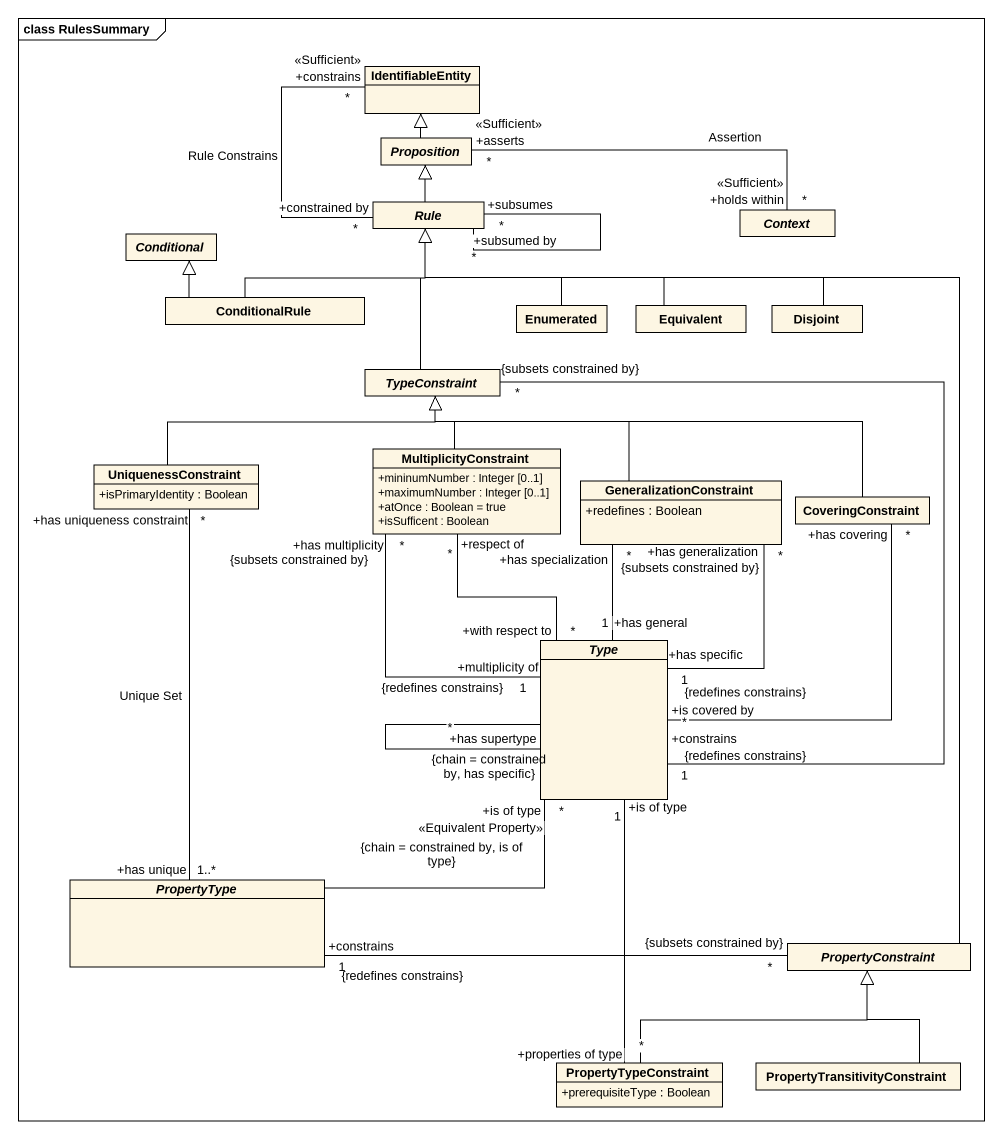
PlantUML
@startuml
mainframe class RulesSummary
hide circle
hide empty members
skinparam classAttributeIconSize 0
class IdentifiableEntity
abstract class Proposition
abstract class Rule
abstract class Context
abstract class Conditional
class ConditionalRule
class Enumerated
class Equivalent
class Disjoint
abstract class TypeConstraint
class UniquenessConstraint {
  +isPrimaryIdentity : Boolean
}
class MultiplicityConstraint {
  +mininumNumber : Integer [0..1]
  +maximumNumber : Integer [0..1]
  +atOnce : Boolean = true
  +isSufficent : Boolean
}
class GeneralizationConstraint {
  +redefines : Boolean
}
class CoveringConstraint
abstract class Type
abstract class PropertyType
abstract class PropertyConstraint
class PropertyTypeConstraint {
  +prerequisiteType : Boolean
}
class "PropertyTransitivityConstraint" as PropertyTransitivityConstrai
Proposition -up-|> IdentifiableEntity
Rule "+constrained by\n*" -up- "*\n+constrains\n<<Sufficient>>" IdentifiableEntity : Rule Constrains
Rule -up-|> Proposition
Rule "+subsumed by\n*" -- "+subsumes\n*" Rule
Context "+holds within\n*\n<<Sufficient>>" -left- "+asserts\n*\n<<Sufficient>>" Proposition : Assertion
ConditionalRule -right-|> Rule
ConditionalRule -up-|> Conditional
Enumerated -up-|> Rule
Equivalent -left-|> Rule
Disjoint -left-|> Rule
TypeConstraint -up-|> Rule
TypeConstraint "*\n{subsets constrained by}" -- "1\n{redefines constrains}\n+constrains" Type
UniquenessConstraint -right-|> TypeConstraint
UniquenessConstraint "*\n+has uniqueness constraint" -- "+has unique\n1..*" PropertyType : Unique Set
MultiplicityConstraint -up-|> TypeConstraint
MultiplicityConstraint "*\n+has multiplicity\n{subsets constrained by}" -- "+multiplicity of\n1\n{redefines constrains}" Type
MultiplicityConstraint "*\n+respect of" -- "+with respect to\n*" Type
GeneralizationConstraint -left-|> TypeConstraint
GeneralizationConstraint "+has generalization\n*\n{subsets constrained by}" -- "+has specific\n1\n{redefines constrains}" Type
GeneralizationConstraint "+has specialization\n*" -- "+has general\n1" Type
CoveringConstraint -left-|> TypeConstraint
CoveringConstraint "+has covering\n*" -- "*\n+is covered by" Type
Type -- "+has supertype\n{chain = constrained by, has specific}\n*" Type
PropertyType -right- "+is of type\n<<Equivalent Property>>\n*\n{chain = constrained by, is of type}" Type
PropertyConstraint -up-|> Rule
PropertyConstraint "*\n{subsets constrained by}" -left- "1\n+constrains\n{redefines constrains}" PropertyType
PropertyTypeConstraint "+properties of type\n*" -up- "+is of type\n1" Type
PropertyTypeConstraint -right-|> PropertyConstraint
PropertyTransitivityConstrai -up-|> PropertyConstraint
@enduml
